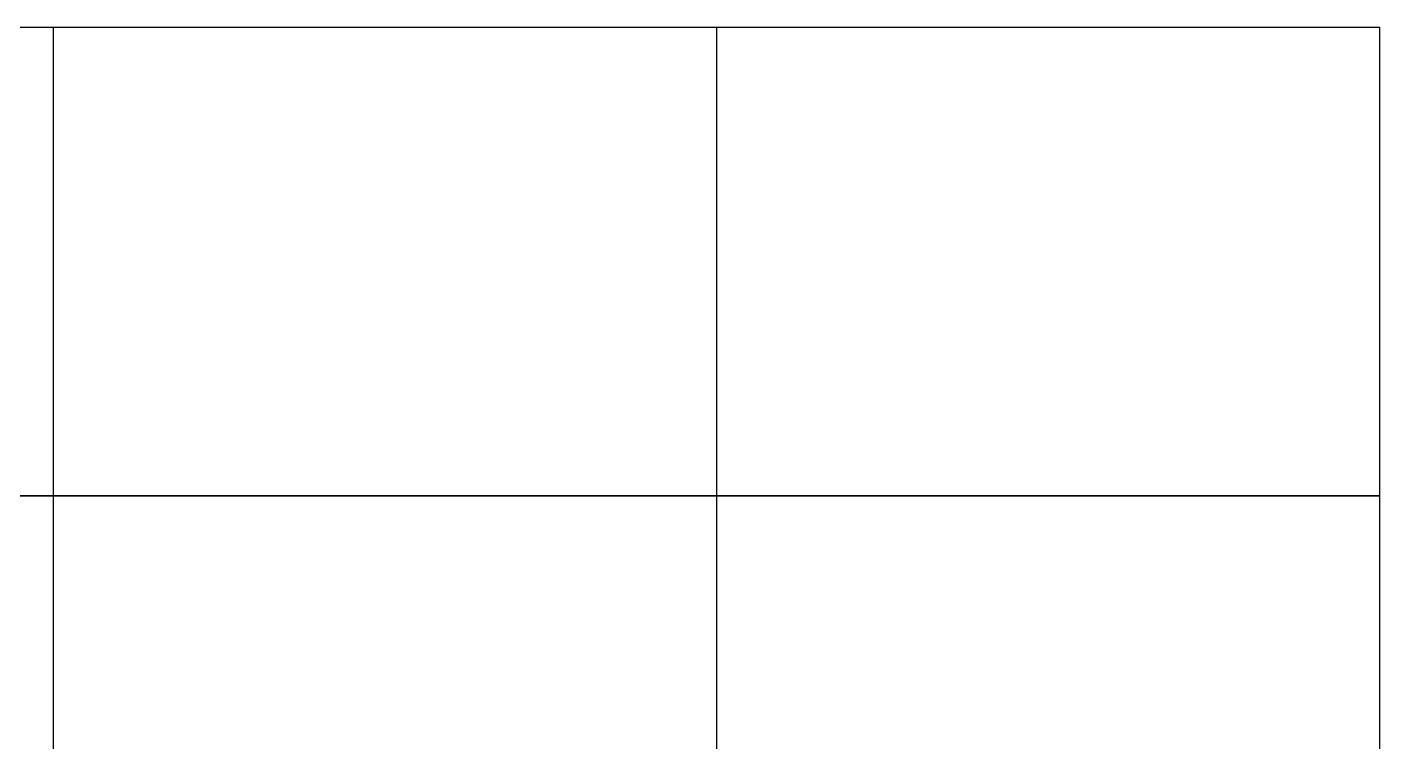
# Model space of a CAD drawing. Header units: millimetres. Extents: x 0 to 454357, y 0 to 194260.
# Drawn here: x 96945 to 139785, y 171614 to 194260 of the extents above; entities that cross this region are included whole.
import ezdxf

# ---------------------------------------------------------------- set-up
doc = ezdxf.new("R2010")
doc.units = ezdxf.units.MM

msp = doc.modelspace()

# ---------------------------------------------------------------- linework, layer by layer
for p, q in [((76785.2, 194260), (97785.2, 194260)), ((97785.2, 179410), (97785.2, 194260)), ((97785.2, 194260), (97785.2, 194260)), ((97785.2, 179410), (97785.2, 194260)), ((97785.2, 194260), (118785.2, 194260)), ((118785.2, 179410), (118785.2, 194260)), ((118785.2, 194260), (139785.2, 194260)), ((139785.2, 179410), (139785.2, 194260)), ((76785.2, 179410), (97785.2, 179410)), ((97785.2, 179410), (76785.2, 179410)), ((76785.2, 179410), (97785.2, 179410)), ((97785.2, 179410), (76785.2, 179410)), ((97785.2, 164560), (97785.2, 179410)), ((97785.2, 179410), (97785.2, 179410)), ((97785.2, 164560), (97785.2, 179410)), ((97785.2, 179410), (118785.2, 179410)), ((118785.2, 179410), (97785.2, 179410)), ((97785.2, 179410), (97785.2, 179410)), ((97785.2, 179410), (118785.2, 179410)), ((118785.2, 179410), (97785.2, 179410)), ((97785.2, 179410), (97785.2, 179410)), ((118785.2, 164560), (118785.2, 179410)), ((118785.2, 179410), (139785.2, 179410)), ((139785.2, 179410), (118785.2, 179410)), ((118785.2, 179410), (118785.2, 179410)), ((118785.2, 179410), (139785.2, 179410)), ((139785.2, 179410), (118785.2, 179410)), ((139785.2, 164560), (139785.2, 179410))]:
    msp.add_line(p, q)

doc.saveas('drawing.dxf')
